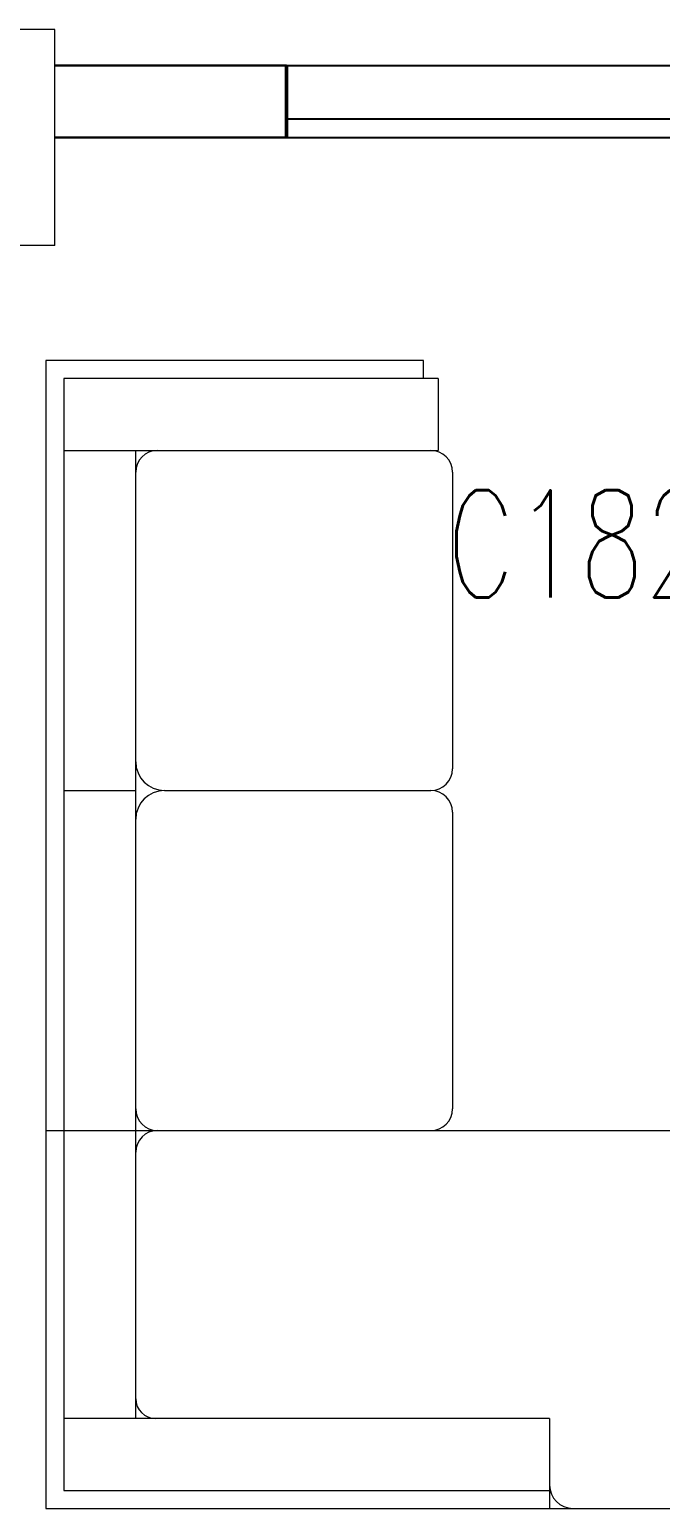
# Model space of a CAD drawing. Header units: inches. Extents: x 675 to 51927, y 19035 to 68555.
# Drawn here: x 26431 to 28184, y 61441 to 65551 of the extents above; entities that cross this region are included whole.
import ezdxf

# ---------------------------------------------------------------- set-up
doc = ezdxf.new("R2010")
doc.units = ezdxf.units.IN
doc.header["$LTSCALE"] = 0.5
doc.header["$MEASUREMENT"] = 0
for name, color, linetype, lineweight in [('00I-FURN', 30, 'Continuous', 9), ('Column', 192, 'Continuous', 13), ('Wall', 113, 'Continuous', 50)]:
    doc.layers.add(name, color=color, linetype=linetype, lineweight=lineweight)
doc.layers.add('Window Exterior', color=2, linetype='Continuous')
doc.layers.add('WINDOW_TEXT', color=7, linetype='Continuous')
doc.styles.add('_TCH_WINDOW', font='SIMPLEX', dxfattribs={"height": 3.5, "bigfont": 'GBCBIG'})

# ---------------------------------------------------------------- blocks, each defined once
blk = doc.blocks.new('$WINLIB2D$00000004')
at = {"color": 0}
for points in [[(-0.5, 0.5), (-0.5, -0.5)], [(-0.5, 0.5), (0.5, 0.5)], [(0.5, -0.5), (0.5, 0.5)], [(-0.5, 0.2406), (0.5, 0.2406)], [(-0.5, -0.5), (0.5, -0.5)]]:
    blk.add_lwpolyline(points, dxfattribs=at)

msp = doc.modelspace()

# ---------------------------------------------------------------- linework, layer by layer
at = {"layer": '00I-FURN'}
for p, q in [((26476.4, 64631.3), (26476.4, 61441.3)), ((27526.4, 64631.3), (26476.4, 64631.3)), ((27526.4, 64581.3), (27526.4, 64631.3)), ((26526.4, 64581.3), (26526.4, 61491.3)), ((27566.4, 64581.3), (26526.4, 64581.3)), ((27566.4, 64581.3), (27566.4, 64381.3)), ((26526.4, 64381.3), (27566.4, 64381.3)), ((26726.4, 61691.3), (26726.4, 64381.3)), ((27606.4, 64321.3), (27606.4, 63496.3)), ((26526.4, 63436.3), (26726.4, 63436.3)), ((26806.4, 63436.3), (27546.4, 63436.3)), ((27606.4, 63376.3), (27606.4, 62551.3)), ((26476.4, 62491.3), (28496.4, 62491.3)), ((27876.4, 61691.3), (26526.4, 61691.3)), ((27876.4, 61691.3), (27876.4, 61441.3)), ((26526.4, 61491.3), (27876.4, 61491.3)), ((26476.4, 61441.3), (28496.4, 61441.3))]:
    msp.add_line(p, q, dxfattribs=at)
for centre, radius, start, end in [((26786.4, 64321.3), 60, 90, 180), ((27546.4, 64321.3), 60, 0, 90), ((26806.4, 63516.3), 80, 180, 270), ((27546.4, 63496.3), 60, 270, 0), ((26806.4, 63356.3), 80, 90, 180), ((27546.4, 63376.3), 60, 0, 90), ((26786.4, 62551.3), 60, 180, 270), ((27546.4, 62551.3), 60, 270, 0), ((26786.4, 62431.3), 60, 90, 180), ((26781.4, 61746.3), 55, 180, 270), ((27941.4, 61506.3), 65, 180, 270)]:
    msp.add_arc(centre, radius, start, end, dxfattribs=at)
at = {"layer": 'Column'}
for p, q in [((26501.4, 65550.8), (26101.4, 65550.8)), ((26501.4, 64950.8), (26501.4, 65550.8)), ((26501.4, 64950.8), (26101.4, 64950.8))]:
    msp.add_line(p, q, dxfattribs=at)
at = {"layer": 'Wall', "lineweight": 30}
for p, q in [((26501.4, 65451.3), (27145.7, 65451.3)), ((27145.7, 65251.3), (26501.4, 65251.3))]:
    msp.add_line(p, q, dxfattribs=at)
at = {"layer": 'Wall'}
msp.add_line((27145.7, 65251.3), (27145.7, 65451.3), dxfattribs=at)

# ---------------------------------------------------------------- block references
at = {"layer": 'Window Exterior'}
ref = msp.add_blockref('$WINLIB2D$00000004', (28045.7, 65351.3), dxfattribs=dict(at, xscale=1800, yscale=-200, zscale=-1800))
ref.add_attrib('A', 'C1825', (27590.7, 63973), dxfattribs={"layer": 'WINDOW_TEXT', "ltscale": 20, "height": 297.5, "style": '_TCH_WINDOW', "width": 0.705882})

doc.saveas('drawing.dxf')
